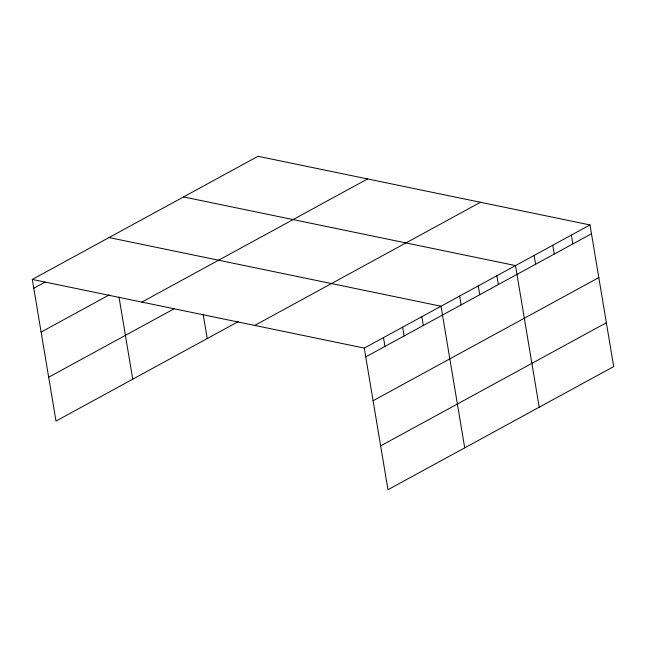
<?xml version="1.0" encoding="UTF-8"?>
<svg xmlns="http://www.w3.org/2000/svg" width="646" height="646" viewBox="0 0 646 646"><rect width="100%" height="100%" fill="white"/><g stroke="black" fill="none" stroke-linecap="round" stroke-linejoin="round"><path stroke-width="0.97" d="M32.3 279.427L258.02 156.284L590 224.937L613.7 366.573L387.98 489.716L364.279 348.089L32.3 279.427L56 421.063L238.552 321.466M33.778 288.245L45.115 282.06M41.11 332.076L109.134 294.964M141.854 302.086L367.574 178.942M48.668 377.232L174.509 308.578M254.726 325.431L480.446 202.287M364.279 348.089L590 224.937M365.757 356.899L591.478 233.755M373.089 400.73L598.81 277.586M380.647 445.885L606.368 322.742M183.537 196.925L515.508 265.579L539.216 407.206M109.045 237.558L441.024 306.22L464.724 447.848M571.379 235.104L572.849 243.913M552.758 245.262L554.228 254.072M534.137 255.42L535.607 264.23M496.887 275.737L498.365 284.555M478.266 285.895L479.744 294.713M459.645 296.054L461.123 304.872M421.838 316.685L423.316 325.495M402.652 327.151L404.13 335.968M383.466 337.616L384.943 346.434M203.159 314.198L207.237 338.552M119.001 297.071L132.745 379.186"/></g></svg>
